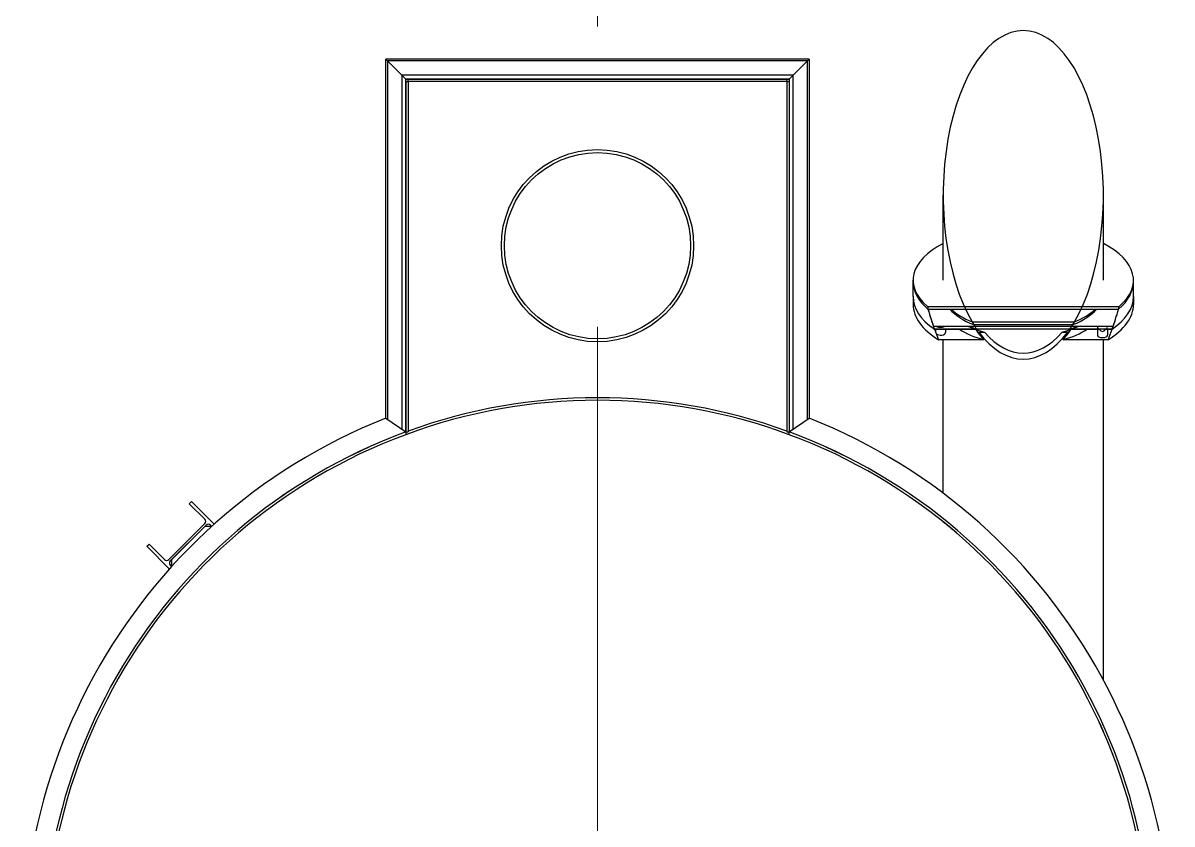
# Model space of a CAD drawing. Header units: metres. Extents: x 0 to 63075, y 0 to 44550.
# Drawn here: x 12748 to 16391, y 30658 to 33197 of the extents above; entities that cross this region are included whole.
import ezdxf

# ---------------------------------------------------------------- set-up
doc = ezdxf.new("R2010")
doc.units = ezdxf.units.M
doc.header["$LTSCALE"] = 75
doc.linetypes.add('CENTER2', pattern=[28.575, 19.05, -3.175, 3.175, -3.175])
doc.linetypes.add('CENTERX2', pattern=[101.6, 63.5, -12.7, 12.7, -12.7])
for name, color, linetype in [('SC1', 7, 'CENTER2'), ('SDM', 7, 'Continuous'), ('SL1', 8, 'Continuous')]:
    doc.layers.add(name, color=color, linetype=linetype)

# ---------------------------------------------------------------- blocks, each defined once
blk = doc.blocks.new('A$C29c634ac')
at = {"layer": 'SL1'}
for p, q in [((5702, 10351.1), (5638.5, 10414.7)), ((5638.5, 9276.3), (5638.5, 10414.7)), ((6981.5, 10414.6), (5638.5, 10414.6)), ((5702, 10351.1), (5638.5, 10414.6)), ((5644.5, 10408.7), (5644.5, 9272.2)), ((6975.5, 10408.6), (5644.5, 10408.6)), ((6981.5, 10414.7), (6918, 10351.1)), ((6918, 10351.1), (6981.5, 10414.6)), ((6975.5, 9272.2), (6975.5, 10408.7)), ((6981.5, 10414.7), (6981.5, 9276.3)), ((5689.3, 10363.8), (5689.3, 9241.4)), ((6930.7, 10363.8), (5689.3, 10363.8)), ((5701.6, 10351.5), (5701.6, 9232.9)), ((5701.6, 10351.5), (6918.4, 10351.5)), ((5702, 9232.6), (5702, 10351.1)), ((5702, 10351.1), (6918, 10351.1)), ((5710, 10343.1), (5710, 10351.1)), ((5710, 10351.1), (6910, 10351.1)), ((6910, 10351.1), (6910, 10343.1)), ((6918, 10351.1), (6918, 9232.6)), ((6918.4, 9232.9), (6918.4, 10351.5)), ((6930.7, 9241.4), (6930.7, 10363.8)), ((5702, 10343.1), (5702, 9232.6)), ((5702, 10343.1), (5710, 10343.1)), ((5710, 10343.1), (5710, 9232.6)), ((6910, 10343.1), (5710, 10343.1)), ((6910, 10343.1), (6910, 9232.6)), ((6910, 10343.1), (6918, 10343.1)), ((6918, 10343.1), (6918, 9232.6)), ((7406, 9713.8), (7406, 9983.1)), ((7914, 9713.8), (7914, 9983.1)), ((7310.8, 9709.3), (7310.8, 9713.8)), ((7310.8, 9661.6), (7310.8, 9709.3)), ((8009.3, 9709.3), (8009.3, 9713.8)), ((8009.3, 9661.6), (8009.3, 9709.3)), ((7310.8, 9661.6), (7310.8, 9636.8)), ((8009.3, 9661.6), (8009.3, 9636.8)), ((7355.9, 9630.3), (7964.1, 9630.3)), ((7357.7, 9621.8), (7962.3, 9621.8)), ((7497.7, 9581.8), (7822.4, 9581.8)), ((7944.6, 9567.2), (7375.4, 9567.2)), ((7378.5, 9558.2), (7508.3, 9558.2)), ((7941.5, 9558.2), (7378.5, 9558.2)), ((7381.6, 9558.2), (7381.6, 9549.8)), ((7413.4, 9558.2), (7413.4, 9547.5)), ((7502.6, 9572.9), (7817.4, 9572.9)), ((7813.5, 9567.2), (7506.6, 9567.2)), ((7807.6, 9558.2), (7512.4, 9558.2)), ((7519.1, 9549), (7537, 9549)), ((7783, 9549), (7800.9, 9549)), ((7811.7, 9558.2), (7900.9, 9558.2)), ((7895.1, 9558.2), (7895.1, 9539.6)), ((7921.1, 9558.2), (7941.5, 9558.2)), ((7926.9, 9558.2), (7926.9, 9539.6)), ((7533.8, 9525.2), (7391.4, 9525.2)), ((7406, 9038), (7406, 9525.2)), ((7928.6, 9525.2), (7786.2, 9525.2)), ((7914, 8446.3), (7914, 9525.2)), ((5638.5, 9276.3), (5702, 9232.6)), ((6918, 9232.6), (6981.5, 9276.3)), ((5702, 9232.6), (5702, 9224.1)), ((5702, 9232.6), (5710, 9232.6)), ((6910, 9232.6), (6918, 9232.6)), ((6918, 9224.1), (6918, 9232.6)), ((5015.8, 9005.2), (5023, 9012.4)), ((5065, 8956), (5015.8, 9005.2)), ((5023, 9012.4), (5095.1, 8940.3)), ((4951.2, 8828.3), (5065, 8942.1)), ((5069.4, 8937.7), (4955.6, 8823.9)), ((5065.7, 8934.1), (4959.3, 8827.6)), ((5065.7, 8934.1), (5087, 8934.1)), ((5087.5, 8933.5), (5083.3, 8937.7)), ((5087, 8934.1), (5087.5, 8933.5)), ((4880.9, 8870.3), (4888.1, 8877.5)), ((4953, 8798.2), (4880.9, 8870.3)), ((4888.1, 8877.5), (4937.3, 8828.3)), ((4959.3, 8827.6), (4959.3, 8806.4)), ((4955.6, 8810), (4959.8, 8805.8)), ((4959.3, 8806.4), (4959.8, 8805.8))]:
    blk.add_line(p, q, dxfattribs=at)
for radius in [304.8, 295.3]:
    blk.add_circle((6310, 9823.1), radius, dxfattribs=at)
for centre, radius, start, end in [((6310, 7583.1), 1750, 69.6699, 110.3301), ((6310, 7583.1), 1758, 70.0441, 109.9559), ((6310, 7583.1), 1758, 70.0441, 109.9559), ((6310, 7583.1), 1821.5, 111.6333, 68.3667), ((6310, 7583.1), 1758, 110.2335, 69.7665), ((6310, 7583.1), 1758, 110.2343, 69.7657), ((6310, 7583.1), 1750, 110.3301, 69.6699), ((6310, 7583.1), 1758, 110.2324, 110.2335), ((6310, 7583.1), 1758, 110.2324, 110.2335), ((6310, 7583.1), 1758, 69.7665, 69.7676), ((6310, 7583.1), 1758, 69.7665, 69.7676), ((5058.1, 8949), 9.8, 315, 45), ((5076.3, 8930.8), 9.8, 45, 135), ((4944.3, 8835.2), 9.8, 225, 315), ((4962.5, 8817), 9.8, 135, 225)]:
    blk.add_arc(centre, radius, start, end, dxfattribs=at)
for centre, major_axis, ratio, start_param, end_param in [((7660, 9983.1), (0, -521.9), 0.486674, 0.693457, 5.589729), ((7660, 9713.8), (-349.3, 0), 0.486674, 5.526729, 6.797274), ((7660, 9713.8), (349.3, 0), 0.486674, 5.769097, 7.039642), ((7660, 9709.3), (-349.2, 0), 0.5, 6.281802, 6.807728), ((7660, 9709.3), (349.2, 0), 0.5, 5.758642, 6.284568), ((7660, 9661.6), (-349.2, 0), 0.5, 0, 0.633326), ((7660, 9661.6), (-349.2, 0), 0.5, 0, 0.633326), ((7660, 9661.6), (349.2, 0), 0.5, 5.649859, 6.283185), ((7660, 9661.6), (349.2, 0), 0.5, 5.649859, 6.283185), ((7660, 9636.8), (-349.2, 0), 0.5, 0, 0.693338), ((7660, 9983.1), (0, -717.6), 0.486674, 5.226478, 5.330579), ((7660, 9971.6), (0, -698.5), 0.5, 5.236932, 5.345715), ((7660, 9672.6), (-254, 0), 0.5, 0.411304, 0.90253), ((7660, 9672.6), (-254, 0), 0.5, 0.411304, 0.90253), ((7660, 9676.8), (-254, 0), 0.486674, 0.461433, 0.87734), ((7660, 9676.8), (-254, 0), 0.486674, 0.461433, 0.87734), ((7660, 9676.8), (-254, 0), 0.486674, 0.461433, 0.87734), ((7660, 9672.6), (254, 0), 0.5, 5.380655, 5.871882), ((7660, 9672.6), (254, 0), 0.5, 5.380655, 5.871882), ((7660, 9676.8), (254, 0), 0.486674, 5.405846, 5.821752), ((7660, 9676.8), (254, 0), 0.486674, 5.405846, 5.821752), ((7660, 9676.8), (254, 0), 0.486674, 5.405846, 5.821752), ((7660, 9636.8), (349.3, 0), 0.5, 5.589847, 6.283185), ((7660, 9971.6), (0, -698.5), 0.5, 0.93747, 1.046253), ((7660, 9983.1), (0, -717.6), 0.486674, 0.952607, 1.056708), ((7660, 9983.1), (0, -521.9), 0.486674, 5.589729, 5.634529), ((7660, 9983.1), (0, -521.9), 0.486674, 0.648656, 0.693457), ((7660, 9665.7), (-349.3, 0), 0.486674, 0.617176, 0.61819), ((7660, 9971.6), (0, -698.5), 0.5, 5.345715, 5.405727), ((7397.5, 9547.5), (15.9, 0), 0.5, 3.713083, 6.283185), ((7397.5, 9572.3), (-15.9, 0), 0.5, 0.687092, 2.454501), ((7660, 9636.8), (-256.4, 0), 0.5, 0.65974, 1.056211), ((7660, 9661.6), (256.4, 0), 0.5, 3.968522, 4.079125), ((7660, 9661.6), (254, 0), 0.5, 3.978914, 4.092193), ((7660, 9661.6), (-254, 0), 0.5, 0.837321, 0.950601), ((7660, 9661.6), (254, 0), 0.5, 3.978914, 4.092193), ((7660, 9971.6), (0, -508), 0.5, 5.614919, 5.66299), ((7660, 9665.7), (-254, 0), 0.486674, 0.920262, 0.92214), ((7660, 9665.7), (254, 0), 0.486674, 4.061855, 4.063733), ((7660, 9971.6), (0, -512.8), 0.5, 5.649922, 5.7686), ((7660, 9654.6), (-244.5, 0), 0.5, 0.90871, 1.043706), ((7660, 9654.6), (254, 0), 0.5, 4.096843, 4.124204), ((7660, 9971.6), (0, -508), 0.5, 5.695, 6.87137), ((7660, 9971.6), (0, -489), 0.5, 5.756095, 6.810276), ((7660, 9654.6), (-244.5, 0), 0.5, 2.097887, 2.232883), ((7660, 9636.8), (256.4, 0), 0.5, 5.226974, 5.623446), ((7660, 9971.6), (0, -512.8), 0.5, 0.514585, 0.633264), ((7660, 9654.6), (254, 0), 0.5, 5.300574, 5.327935), ((7660, 9971.6), (0, -508), 0.5, 0.620196, 0.668266), ((7660, 9661.6), (254, 0), 0.5, 5.332585, 5.445864), ((7660, 9661.6), (-254, 0), 0.5, 2.190992, 2.304272), ((7660, 9661.6), (254, 0), 0.5, 5.332585, 5.445864), ((7660, 9661.6), (256.4, 0), 0.5, 5.345653, 5.456256), ((7660, 9665.7), (-254, 0), 0.486674, 2.219453, 2.221331), ((7660, 9665.7), (254, 0), 0.486674, 5.361045, 5.362923), ((7911, 9564.4), (-15.9, 0), 0.5, 5.911426, 7.164138), ((7911, 9582.7), (0, -31.7), 0.5, 5.593341, 6.973029), ((7911, 9564.4), (15.9, 0), 0.5, 5.402233, 6.654945), ((7660, 9971.6), (0, -698.5), 0.5, 0.877458, 0.93747), ((7660, 9665.7), (349.2, 0), 0.486674, 5.664996, 5.666009), ((7911, 9539.6), (15.9, 0), 0.5, 3.141593, 6.283185)]:
    blk.add_ellipse(centre, major_axis=major_axis, ratio=ratio, start_param=start_param, end_param=end_param, dxfattribs=at)
for points, knots in [([(7451.9, 8909.2), (7449.6, 8911.2), (7447.3, 8913.2), (7445.1, 8915.1), (7438.9, 8920.3), (7433.4, 8925), (7428.8, 8928.8), (7427.3, 8930), (7425.9, 8931.2), (7424.5, 8932.3), (7418.3, 8937.5), (7413.4, 8941.4), (7410.4, 8943.9), (7408.2, 8945.6), (7406.9, 8946.7), (7406.4, 8947.1)], [-1252.288876, -1252.288876, -1252.288876, -1252.288876, -1240.789081, -1240.789081, -1240.789081, -1208.423064, -1208.423064, -1208.423064, -1197.634392, -1197.634392, -1197.634392, -1147.938046, -1147.938046, -1147.938046, -1113.430144, -1113.430144, -1113.430144, -1113.430144]), ([(7903.2, 8307.1), (7905, 8303.2), (7906.6, 8299.6), (7908, 8296.5), (7909.7, 8292.7), (7911, 8289.6), (7912, 8287.5), (7913.4, 8284.2), (7914, 8283), (7914, 8283), (7914, 8283), (7913.4, 8284.4), (7912.4, 8286.7), (7910.4, 8291.2), (7906.9, 8299), (7902.5, 8308.8), (7902.1, 8309.5), (7901.8, 8310.2), (7901.5, 8310.9)], [-74.302244, -74.302244, -74.302244, -74.302244, -56.092251, -56.092251, -56.092251, -33.655351, -33.655351, -33.655351, 0, 0, 0, 35.634074, 35.634074, 35.634074, 106.902222, 106.902222, 106.902222, 112.057542, 112.057542, 112.057542, 112.057542])]:
    blk.add_open_spline(points, degree=3, knots=knots, dxfattribs=at)

msp = doc.modelspace()

# ---------------------------------------------------------------- linework, layer by layer
at = {"layer": 'SC1', "color": 7, "linetype": 'CENTERX2', "lineweight": 9}
msp.add_line((14569.5, 27471.4), (14569.5, 41727.5), dxfattribs=at)

# ---------------------------------------------------------------- block references
at = {"layer": 'SDM'}
msp.add_blockref('A$C29c634ac', (8259.5, 22668.4), dxfattribs=at)

doc.saveas('drawing.dxf')
